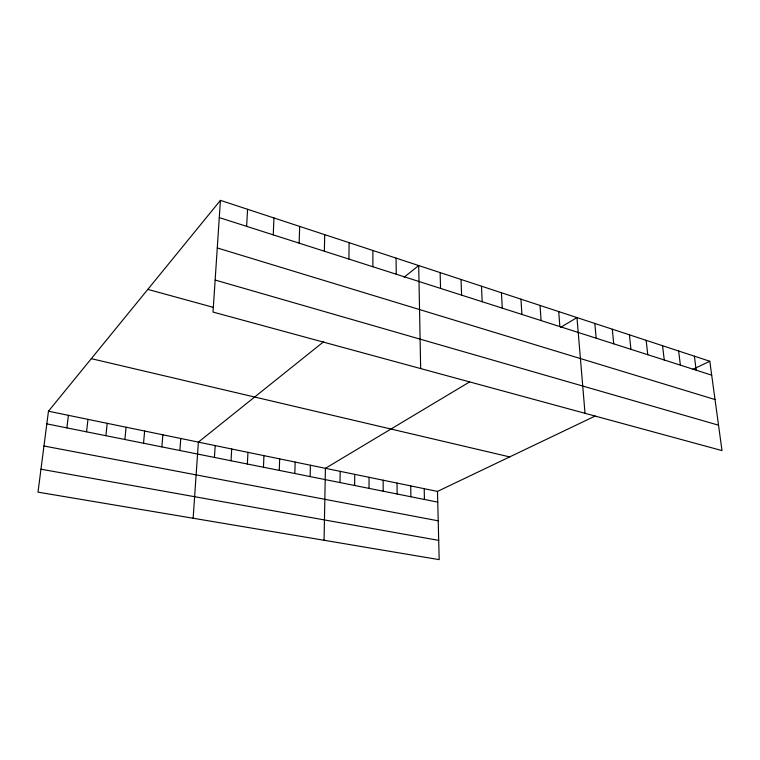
<?xml version="1.0" encoding="UTF-8"?>
<svg xmlns="http://www.w3.org/2000/svg" width="760" height="760" viewBox="0 0 760 760"><rect width="100%" height="100%" fill="white"/><g stroke="black" fill="none" stroke-linecap="round" stroke-linejoin="round"><path stroke-width="1.14" d="M372.884 266.75L372.884 250.487M369.027 488.367L369.046 477.308M354.644 485.488L354.72 474.354M348.935 259.084L349.106 242.668M340.034 482.572L340.176 471.352M324.073 540.265L325.413 468.312L469.613 381.909M324.368 251.218L324.71 234.65M310.127 476.577L310.403 465.215M294.813 473.518L295.165 462.08M299.136 243.152L299.668 226.413M279.262 470.402L279.68 458.888M273.239 234.859L273.961 217.968M263.454 467.238L263.948 455.639M247.38 464.018L247.95 452.342M246.63 226.347L247.56 209.285M231.049 460.75L231.695 448.998M214.443 457.425L215.175 445.588M220.428 200.364L213.018 312.065L722 450.585L709.792 361.247L220.428 200.364L48.459 411.217L38 492.147L439.175 559.635L437.484 491.416L595.118 416.062M193.144 518.244L198.379 442.13L323.76 341.639M179.864 450.499L180.775 438.501M161.861 446.899L162.868 434.805M143.535 443.232L144.637 431.043M124.887 439.498L126.084 427.224M105.896 435.698L107.198 423.329M86.564 431.822L87.97 419.368M66.88 427.88L68.4 415.33M404.082 277.257L418.693 265.544L420.669 368.581M560.7 327.332L576.964 317.575L585.029 413.307M692.559 369.483L709.792 361.247M40.964 469.205L438.7 540.379M43.966 445.997L438.216 520.828M46.825 423.871L437.75 502.132M48.459 411.217L437.484 491.416M91.323 358.663L509.666 456.912M147.829 289.38L213.503 307.41M215.146 280.05L718.533 425.191M217.274 247.95L715.027 399.551M219.288 217.597L711.692 375.165M694.364 356.174L696.198 370.205M678.623 351.006L680.39 365.142M662.558 345.724L664.25 359.983M646.161 340.328L647.767 354.711M629.413 334.818L630.933 349.324M612.303 329.194L613.738 343.824M594.823 323.447L596.172 338.2M558.714 311.581L559.864 326.581M540.047 305.444L541.101 320.577M520.961 299.174L521.901 314.431M501.448 292.752L502.265 308.151M481.469 286.188L482.182 301.72M461.035 279.471L461.615 295.137M440.116 272.593L440.562 288.401M424.203 488.68L424.412 499.462M410.723 485.897L410.884 496.745M396.074 258.115L396.235 274.217M397.043 483.075L397.138 494M383.144 480.215L383.192 491.207"/></g></svg>
